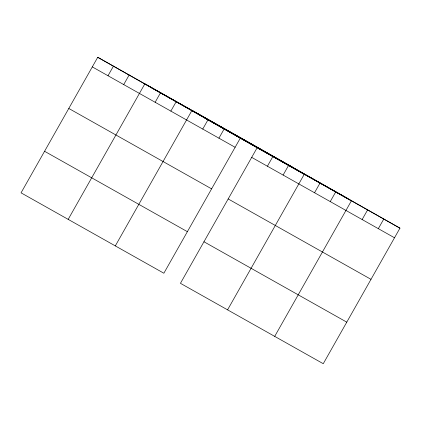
<?xml version="1.0" encoding="UTF-8"?>
<svg xmlns="http://www.w3.org/2000/svg" width="421" height="421" viewBox="0 0 421 421"><rect width="100%" height="100%" fill="white"/><g stroke="black" fill="none" stroke-linecap="round" stroke-linejoin="round"><path stroke-width="0.63" d="M240.559 137.683L97.74 57.288L21.05 192.839L163.864 273.234L240.559 137.683L399.95 228.161L323.26 363.712L180.441 283.317L257.136 147.766L399.95 228.161M108.013 75.743L113.454 66.129M123.721 84.584L129.163 74.975M68.181 219.373L144.871 83.816L304.262 174.294L227.572 309.851M155.144 102.271L160.58 92.662M170.852 111.118L176.288 101.503M115.307 245.901L192.002 110.349L351.393 200.828L274.702 336.379M202.748 129.073L208.185 119.459M218.936 138.183L224.372 128.568M267.403 166.221L272.845 156.607M283.117 175.062L288.553 165.453M314.534 192.75L319.976 183.14M330.243 201.596L335.684 191.981M362.139 219.552L367.58 209.937M378.326 228.661L383.763 219.052M150.344 87.142L293.158 167.542M204.538 117.906L347.351 198.302M92.304 66.897L235.118 147.292M251.695 157.375L394.514 237.776M68.791 108.46L211.605 188.855M228.182 198.938L370.996 279.333M44.563 151.281L187.382 231.676M203.953 241.759L346.772 322.154M97.74 57.288L257.136 147.766"/></g></svg>
